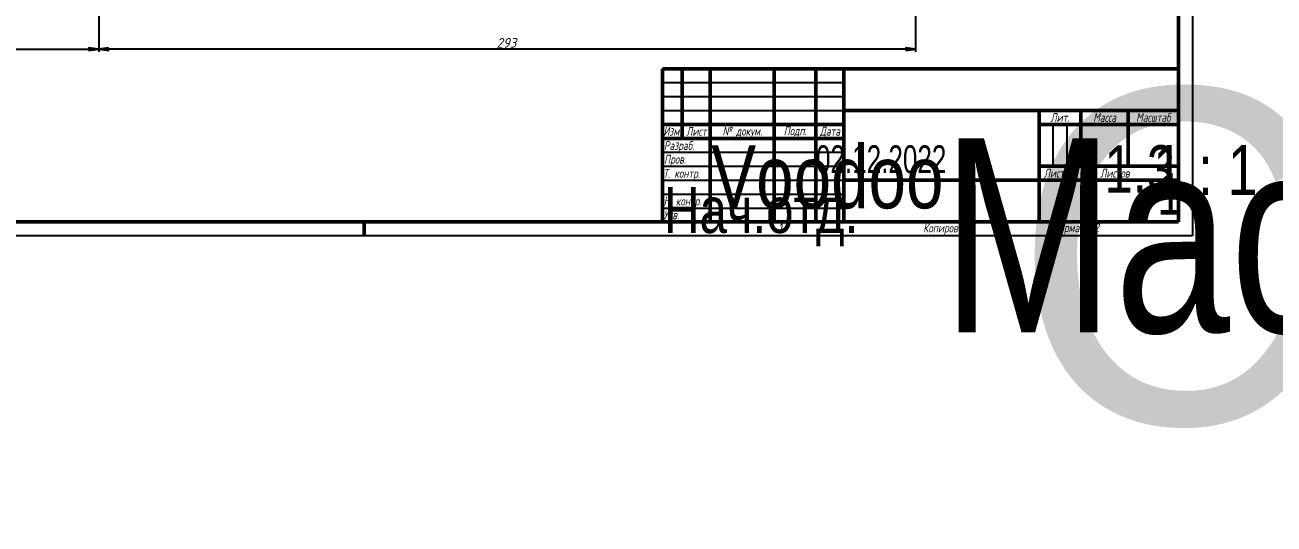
# Model space of a CAD drawing. Header units: millimetres. Extents: x -1176 to 3159, y -103 to 499.
# Drawn here: x 175.3 to 623.3, y -103.4 to 75.7 of the extents above; entities that cross this region are included whole.
import ezdxf
from ezdxf.enums import TextEntityAlignment as Align

# ---------------------------------------------------------------- set-up
doc = ezdxf.new("R2018")
doc.units = ezdxf.units.MM
for name, color, linetype, lineweight in [('Заголовок (ГОСТ)', 7, 'Continuous', 50), ('Кромка (ГОСТ)', 7, 'Continuous', 50), ('Размер (ГОСТ)', 7, 'Continuous', 25)]:
    doc.layers.add(name, color=color, linetype=linetype, lineweight=lineweight)
doc.styles.get("Standard").update_dxf_attribs({"font": 'GOST Common Italic.ttf'})
doc.styles.add('Альтернативный текст (ГОСТ)', font='', dxfattribs={"width": 0.8})
doc.styles.add('Обычный текст (ГОСТ)', font='GOST Common Italic.ttf')
doc.styles.get('Альтернативный текст (ГОСТ)').set_extended_font_data('Arial', italic=True)
doc.dimstyles.new('Обычный (ГОСТ)', dxfattribs={"dimtxt": 3.5, "dimasz": 3.5, "dimexe": 1, "dimexo": 0, "dimgap": 0.5, "dimtad": 1, "dimrnd": 1e-08, "dimtxsty": 'Обычный текст (ГОСТ)', "dimblk": 'Filled-1', "dimcen": 0.09, "dimdle": 15, "dimclrd": 256, "dimclre": 256, "dimclrt": 256, "dimazin": 2, "dimtfac": 0.714286, "dimtdec": 3, "dimtmove": 0, "dimatfit": 3, "dimfxl": 1, "dimtolj": 1, "dimlwd": 25, "dimlwe": 25, "dimarcsym": 0})

# ---------------------------------------------------------------- blocks, each defined once
blk = doc.blocks.new('Основные надписи ГОСТ - Форма 1')
at = {"layer": 'Заголовок (ГОСТ)'}
for p, q in [((0, 55), (185, 55)), ((0, 0), (0, 55)), ((0, 0), (0, 55)), ((7, 55), (7, 30)), ((17, 55), (17, 0)), ((40, 55), (40, 0)), ((55, 55), (55, 0)), ((65, 55), (65, 0)), ((185, 0), (185, 55)), ((65, 40), (185, 40)), ((135, 40), (135, 0)), ((150, 40), (150, 20)), ((167, 40), (167, 20)), ((0, 35), (65, 35)), ((135, 35), (185, 35)), ((0, 30), (65, 30)), ((135, 20), (185, 20)), ((155, 20), (155, 15)), ((65, 15), (185, 15)), ((185, 0), (0, 0))]:
    blk.add_line(p, q, dxfattribs=at)
at = {"layer": 'Заголовок (ГОСТ)', "linetype": 'Continuous', "lineweight": 25}
for p, q in [((0, 50), (65, 50)), ((0, 45), (65, 45)), ((0, 40), (65, 40)), ((140, 35), (140, 20)), ((145, 35), (145, 20)), ((0, 25), (65, 25)), ((0, 20), (65, 20)), ((0, 15), (65, 15)), ((0, 10), (65, 10)), ((0, 5), (65, 5))]:
    blk.add_line(p, q, dxfattribs=at)
at = {"layer": 'Заголовок (ГОСТ)', "char_height": 3.17, "style": 'Альтернативный текст (ГОСТ)'}
for s, insert, width, attachment_point in [('\\fGOST Common|b0|i1;\\H3.1700;Лит.', (142.52, 37.49), 14.9766, 5), ('\\fGOST Common|b0|i1;\\H3.1700;Масса', (158.55, 37.51), 16.9878, 5), ('\\fGOST Common|b0|i1;\\H3.1700;Масштаб', (176.02, 37.53), 17.8316, 5), ('\\fGOST Common|b0|i1;\\H3.1700;Изм.', (3.5, 32.56), 6.9635, 5), ('\\fGOST Common|b0|i1;\\H3.1700;Лист', (12.1, 32.5), 10.0029, 5), ('\\A0;\\fGOST Common|b0|i1;\\H3.1700;№ докум.', (28.58, 32.16), 22.9069, 5), ('\\fGOST Common|b0|i1;\\H3.1700;Подп.', (47.56, 32.45), 14.879, 5), ('\\fGOST Common|b0|i1;\\H3.1700;Дата', (60.02, 32.24), 9.9614, 5), ('\\fGOST Common|b0|i1;\\H3.1700;Разраб.', (0.47, 27), 16.9971, 4), ('\\fGOST Common|b0|i1;\\H3.1700;Пров.', (0.56, 22.08), 17.0192, 4), ('\\A0;\\fGOST Common|b0|i1;\\H3.1700;Т. контр.', (0.23, 17.01), 16.9554, 4), ('\\fGOST Common|b0|i1;\\H3.1700;Лист', (140.37, 17.5), 10.5071, 5), ('\\fGOST Common|b0|i1;\\H3.1700;Листов', (162.21, 17.5), 14.3668, 5), ('\\A1;', (150.6, 17.54), 8.8313, 5), ('\\fGOST Common|b0|i1;\\H3.1700;Н. контр.', (0.36, 7.05), 16.9999, 4), ('\\fGOST Common|b0|i1;\\H3.1700;Утв.', (0.34, 2.52), 17.0083, 4), ('\\fGOST Common|b0|i1;\\H3.1700;Копировал', (93.48, -0.59), 19.7871, 1)]:
    blk.add_mtext(s, dxfattribs=dict(at, insert=insert, width=width, attachment_point=attachment_point))
at = {"layer": 'Заголовок (ГОСТ)', "lineweight": 30, "flags": 104}
for tag, height, width, p in [('Изм1', 2.89, 0.7, (3.51, 52.52)), ('Лист1', 2.89, 0.7, (12.03, 52.52)), ('Докум1', 2.89, 0.7, (28.54, 52.48)), ('Изм2', 2.89, 0.7, (3.5, 47.52)), ('Лист2', 2.89, 0.7, (12.01, 47.5)), ('Докум2', 2.89, 0.7, (28.53, 47.5)), ('Изм3', 2.89, 0.7, (3.5, 42.5)), ('Лист3', 2.89, 0.7, (12.01, 42.51)), ('Докум3', 2.89, 0.7, (28.51, 42.48)), ('Изм4', 2.89, 0.7, (3.51, 37.5)), ('Лист4', 2.89, 0.7, (12, 37.53)), ('Докум4', 2.89, 0.7, (28.51, 37.52)), ('НАИМЕНОВАНИЕ', 5, 0.8, (100.03, 29.98)), ('Литера', 3.5, 0.8, (137.52, 27.25)), ('Литера2', 3.5, 0.8, (142.51, 27.22)), ('Литера3', 3.5, 0.8, (147.52, 27.21)), ('Масса', 3.5, 0.8, (158.47, 27.53)), ('Масштаб', 3.5, 0.8, (176, 27.6)), ('Тип_документа', 3.17, 0.8, (100.08, 17.56)), ('Листов', 3.17, 0.8, (177.46, 17.58)), ('Материал_Класс', 3.5, 0.9, (99.98, 7.54))]:
    blk.add_attdef(tag, text='', height=height, dxfattribs=dict(at, width=width)).set_placement(p, align=Align.MIDDLE_CENTER)
for tag, height, width, p in [('Подп1', 2.89, 0.7, (40.01, 52.51)), ('Дата1', 2, 0.7, (55.01, 52.51)), ('Подп2', 2.89, 0.7, (40.01, 47.5)), ('Дата2', 2, 0.7, (55.01, 47.49)), ('Подп3', 2.89, 0.7, (40.01, 42.51)), ('Дата3', 2, 0.7, (55.02, 42.52)), ('Подп4', 2.89, 0.7, (40.01, 37.51)), ('Дата4', 2, 0.7, (55.02, 37.51)), ('АВТОР', 3.17, 0.8, (17.41, 27.49)), ('Разработал_Подп.', 2.89, 0.7, (40.05, 27.51)), ('ДАТА_СОЗДАНИЯ', 2, 0.7, (55.01, 27.51)), ('ПРОВЕРИЛ', 3.17, 0.8, (17.41, 22.53)), ('Проверил_Подп.', 2.89, 0.7, (40.05, 22.52)), ('ДАТА_ПРОВЕРКИ', 2, 0.7, (55.02, 22.51)), ('ТЕХНОЛОГ', 3.17, 0.8, (17.33, 17.54)), ('Технолог_Подп.', 2.89, 0.7, (40.05, 17.51)), ('Технолог_Дата', 2, 0.7, (55.01, 17.5)), ('НАЧ._ОТДЕЛА', 3.17, 0.8, (17.46, 12.45)), ('Руководитель_Подп.', 2.89, 0.7, (40.01, 12.5)), ('Руководитель_Дата', 2, 0.7, (55.01, 12.51)), ('Должность_руководителя', 3.17, 0.8, (0.52, 12.51)), ('НОРМОКОНТРОЛЬ', 3.17, 0.8, (17.37, 7.48)), ('Нормоконтроль_Подп.', 2.89, 0.7, (40.05, 7.52)), ('ДАТА_НОРМОКОНТРОЛЯ', 2, 0.7, (55.02, 7.51)), ('УТВЕРДИЛ', 3.17, 0.8, (17.4, 2.51)), ('Утвердил_Подп.', 2.89, 0.7, (40.05, 2.51)), ('ДАТА_УТВЕРЖДЕНИЯ', 2, 0.7, (55.01, 2.5))]:
    blk.add_attdef(tag, text='', height=height, dxfattribs=dict(at, width=width)).set_placement(p, align=Align.MIDDLE_LEFT)
for tag, height, p in [('ОБОЗНАЧЕНИЕ', 5, (125.33, 47.56)), ('ОРГАНИЗАЦИЯ', 3.5, (160.02, 7.6))]:
    blk.add_attdef(tag, text='', height=height, dxfattribs=at).set_placement(p, align=Align.MIDDLE_CENTER)
at = {"layer": 'Заголовок (ГОСТ)', "lineweight": 30, "width": 0.9, "flags": 104}
for tag, p in [('Материал_Наим.', (133.71, 9.75)), ('Материал_ГОСТ', (134.04, 4.06))]:
    blk.add_attdef(tag, text='', height=3.5, dxfattribs=at).set_placement(p, align=Align.MIDDLE_RIGHT)
blk = doc.blocks.new('Рамки ГОСТ_ граница 420x594')
at = {"layer": 'Кромка (ГОСТ)', "lineweight": 25}
for p, q in [((594, 420), (594, 0)), ((594, 0), (0, 0))]:
    blk.add_line(p, q, dxfattribs=at)
at = {"layer": 'Кромка (ГОСТ)'}
for p, q in [((589, 5), (589, 415)), ((20, 5), (589, 5)), ((297, 5), (297, 0))]:
    blk.add_line(p, q, dxfattribs=at)
at = {"layer": 'Кромка (ГОСТ)', "attachment_point": 1, "style": 'Альтернативный текст (ГОСТ)'}
for s, insert, char_height in [('\\A1;\\fArial|b0|i1;\\H3.5000;1', (445.5, 4.5), 3.5), ('\\A1;\\fGOST Common|b0|i1;\\H3.1700;Формат A2', (544, 4.5), 3.17)]:
    blk.add_mtext(s, dxfattribs=dict(at, insert=insert, char_height=char_height))
blk = doc.blocks.new('Filled-1')
at = {"color": 0}
for p, q in [((0, 0), (-1, 0.14)), ((-1, 0.14), (-1, -0.14)), ((-1, 0), (0, 0)), ((-1, -0.14), (0, 0))]:
    blk.add_line(p, q, dxfattribs=at)
at = {"color": 0, "flags": 128}
blk.add_lwpolyline([(-1, -0.14), (0, 0), (-1, 0.14), (-1, -0.14)], dxfattribs=at)
at = {"color": 0}
blk.add_solid([(-1, -0.14), (0, 0), (-1, 0.14), (-1, -0.14)], dxfattribs=at)
blk = doc.blocks.new('*D17')
at = {"layer": 'Defpoints', "color": 0, "linetype": 'Continuous', "transparency": 16777216}
for p in [(111.72, 112.02), (201.72, 112.02), (201.72, 67.02)]:
    blk.add_point(p, dxfattribs=at)
at = {"layer": 'Размер (ГОСТ)', "linetype": 'Continuous', "lineweight": 25, "transparency": 16777216}
for p, q in [((111.72, 112.02), (111.72, 66.02)), ((201.72, 112.02), (201.72, 66.02)), ((115.22, 67.02), (198.22, 67.02))]:
    blk.add_line(p, q, dxfattribs=at)
at = {"layer": 'Размер (ГОСТ)', "linetype": 'Continuous', "lineweight": 25, "transparency": 16777216, "xscale": 3.5, "yscale": 3.5, "zscale": 3.5, "rotation": 180}
blk.add_blockref('Filled-1', (111.72, 67.02), dxfattribs=at)
at = {"layer": 'Размер (ГОСТ)', "linetype": 'Continuous', "lineweight": 25, "transparency": 16777216, "xscale": 3.5, "yscale": 3.5, "zscale": 3.5}
blk.add_blockref('Filled-1', (201.72, 67.02), dxfattribs=at)
at = {"layer": 'Размер (ГОСТ)', "linetype": 'Continuous', "lineweight": 25, "transparency": 16777216, "insert": (154.45, 71.02), "char_height": 3.5, "attachment_point": 1, "style": 'Обычный текст (ГОСТ)'}
blk.add_mtext('\\A1;90', dxfattribs=at)
blk = doc.blocks.new('*D27')
at = {"layer": 'Defpoints', "color": 0, "linetype": 'Continuous', "transparency": 16777216}
for p in [(494.72, 168.02), (201.72, 112.02), (201.72, 67.02)]:
    blk.add_point(p, dxfattribs=at)
at = {"layer": 'Размер (ГОСТ)', "linetype": 'Continuous', "lineweight": 25, "transparency": 16777216}
for p, q in [((494.72, 168.02), (494.72, 66.02)), ((201.72, 112.02), (201.72, 66.02)), ((491.22, 67.02), (205.22, 67.02))]:
    blk.add_line(p, q, dxfattribs=at)
at = {"layer": 'Размер (ГОСТ)', "linetype": 'Continuous', "lineweight": 25, "transparency": 16777216, "xscale": 3.5, "yscale": 3.5, "zscale": 3.5, "rotation": 180}
blk.add_blockref('Filled-1', (201.72, 67.02), dxfattribs=at)
at = {"layer": 'Размер (ГОСТ)', "linetype": 'Continuous', "lineweight": 25, "transparency": 16777216, "xscale": 3.5, "yscale": 3.5, "zscale": 3.5}
blk.add_blockref('Filled-1', (494.72, 67.02), dxfattribs=at)
at = {"layer": 'Размер (ГОСТ)', "linetype": 'Continuous', "lineweight": 25, "transparency": 16777216, "insert": (344.44, 71.02), "char_height": 3.5, "attachment_point": 1, "style": 'Обычный текст (ГОСТ)'}
blk.add_mtext('\\A1;293', dxfattribs=at)

msp = doc.modelspace()

# ---------------------------------------------------------------- block references
msp.add_blockref('Рамки ГОСТ_ граница 420x594', (0, 0))
ref = msp.add_blockref('Основные надписи ГОСТ - Форма 1', (404, 5))
lines = msp.add_mtext('\\W0.8000;Нач.отд.', dxfattribs={"layer": 'Заголовок (ГОСТ)', "insert": (404.522, 17.514), "char_height": 16.47596, "attachment_point": 1})
ref.add_attrib('Должность_руководителя', '', (404.522, 17.514), dxfattribs={"flags": 104}).embed_mtext(lines)
lines = msp.add_mtext('\\W0.8000;Voodoo', dxfattribs={"layer": 'Заголовок (ГОСТ)', "insert": (421.411, 32.488), "char_height": 22.59262, "attachment_point": 1})
ref.add_attrib('АВТОР', '', (421.411, 32.488), dxfattribs={"flags": 104}).embed_mtext(lines)
lines = msp.add_mtext('\\W0.8000;', dxfattribs={"layer": 'Заголовок (ГОСТ)', "insert": (421.408, 27.526), "char_height": 22.5517, "attachment_point": 1})
ref.add_attrib('ПРОВЕРИЛ', '', (421.408, 27.526), dxfattribs={"flags": 104}).embed_mtext(lines)
lines = msp.add_mtext('\\W0.8000;', dxfattribs={"layer": 'Заголовок (ГОСТ)', "insert": (421.334, 22.543), "char_height": 22.671, "attachment_point": 1})
ref.add_attrib('ТЕХНОЛОГ', '', (421.334, 22.543), dxfattribs={"flags": 104}).embed_mtext(lines)
lines = msp.add_mtext('\\W0.8000;', dxfattribs={"layer": 'Заголовок (ГОСТ)', "insert": (421.462, 17.446), "char_height": 22.555, "attachment_point": 1})
ref.add_attrib('НАЧ._ОТДЕЛА', '', (421.462, 17.446), dxfattribs={"flags": 104}).embed_mtext(lines)
lines = msp.add_mtext('\\W0.8000;', dxfattribs={"layer": 'Заголовок (ГОСТ)', "insert": (421.375, 12.481), "char_height": 22.669, "attachment_point": 1})
ref.add_attrib('НОРМОКОНТРОЛЬ', '', (421.375, 12.481), dxfattribs={"flags": 104}).embed_mtext(lines)
lines = msp.add_mtext('\\W0.8000;', dxfattribs={"layer": 'Заголовок (ГОСТ)', "insert": (421.401, 7.507), "char_height": 22.613, "attachment_point": 1})
ref.add_attrib('УТВЕРДИЛ', '', (421.401, 7.507), dxfattribs={"flags": 104}).embed_mtext(lines)
lines = msp.add_mtext('СБ_Инфотабло - монтажная схема ', dxfattribs={"layer": 'Заголовок (ГОСТ)', "insert": (529.326, 52.559), "char_height": 119.84296, "attachment_point": 1})
ref.add_attrib('ОБОЗНАЧЕНИЕ', '', (529.326, 52.559), dxfattribs={"flags": 104}).embed_mtext(lines)
lines = msp.add_mtext('\\W0.8000;Масштаб 1:1', dxfattribs={"layer": 'Заголовок (ГОСТ)', "insert": (504.031, 34.975), "char_height": 69.60928, "attachment_point": 1})
ref.add_attrib('НАИМЕНОВАНИЕ', '', (504.031, 34.975), dxfattribs={"flags": 104}).embed_mtext(lines)
lines = msp.add_mtext('\\W0.8000;', dxfattribs={"layer": 'Заголовок (ГОСТ)', "insert": (504.078, 22.558), "char_height": 69.7033, "attachment_point": 1})
ref.add_attrib('Тип_документа', '', (504.078, 22.558), dxfattribs={"flags": 104}).embed_mtext(lines)
lines = msp.add_mtext('\\W0.9000;', dxfattribs={"layer": 'Заголовок (ГОСТ)', "insert": (503.984, 12.54), "char_height": 67.2576, "attachment_point": 1})
ref.add_attrib('Материал_Класс', '', (503.984, 12.54), dxfattribs={"flags": 104}).embed_mtext(lines)
lines = msp.add_mtext('\\W0.9000;', dxfattribs={"layer": 'Заголовок (ГОСТ)', "insert": (537.707, 14.751), "char_height": 66.9754, "attachment_point": 1})
ref.add_attrib('Материал_Наим.', '', (537.707, 14.751), dxfattribs={"flags": 104}).embed_mtext(lines)
lines = msp.add_mtext('\\W0.9000;', dxfattribs={"layer": 'Заголовок (ГОСТ)', "insert": (538.04, 9.057), "char_height": 66.7532, "attachment_point": 1})
ref.add_attrib('Материал_ГОСТ', '', (538.04, 9.057), dxfattribs={"flags": 104}).embed_mtext(lines)
lines = msp.add_mtext('\\W0.8000;', dxfattribs={"layer": 'Заголовок (ГОСТ)', "insert": (541.52, 32.251), "char_height": 5.0288, "attachment_point": 1})
ref.add_attrib('Литера', '', (541.52, 32.251), dxfattribs={"flags": 104}).embed_mtext(lines)
lines = msp.add_mtext('\\W0.8000;', dxfattribs={"layer": 'Заголовок (ГОСТ)', "insert": (546.512, 32.221), "char_height": 5.0288, "attachment_point": 1})
ref.add_attrib('Литера2', '', (546.512, 32.221), dxfattribs={"flags": 104}).embed_mtext(lines)
lines = msp.add_mtext('\\W0.8000;', dxfattribs={"layer": 'Заголовок (ГОСТ)', "insert": (551.518, 32.211), "char_height": 5.017, "attachment_point": 1})
ref.add_attrib('Литера3', '', (551.518, 32.211), dxfattribs={"flags": 104}).embed_mtext(lines)
lines = msp.add_mtext('\\W0.8000;1,3', dxfattribs={"layer": 'Заголовок (ГОСТ)', "insert": (562.469, 32.533), "char_height": 17.04355, "attachment_point": 1})
ref.add_attrib('Масса', '', (562.469, 32.533), dxfattribs={"flags": 104}).embed_mtext(lines)
lines = msp.add_mtext('\\W0.8000;1 : 1', dxfattribs={"layer": 'Заголовок (ГОСТ)', "insert": (579.997, 32.603), "char_height": 17.94756, "attachment_point": 1})
ref.add_attrib('Масштаб', '', (579.997, 32.603), dxfattribs={"flags": 104}).embed_mtext(lines)
lines = msp.add_mtext('\\W0.8000;1', dxfattribs={"layer": 'Заголовок (ГОСТ)', "insert": (581.459, 22.579), "char_height": 14.9653, "attachment_point": 1})
ref.add_attrib('Листов', '', (581.459, 22.579), dxfattribs={"flags": 104}).embed_mtext(lines)
lines = msp.add_mtext('\\W0.7000;', dxfattribs={"layer": 'Заголовок (ГОСТ)', "insert": (459.012, 57.513), "char_height": 9.9845, "attachment_point": 1})
ref.add_attrib('Дата1', '', (459.012, 57.513), dxfattribs={"flags": 104}).embed_mtext(lines)
lines = msp.add_mtext('\\W0.7000;', dxfattribs={"layer": 'Заголовок (ГОСТ)', "insert": (459.012, 52.491), "char_height": 9.9845, "attachment_point": 1})
ref.add_attrib('Дата2', '', (459.012, 52.491), dxfattribs={"flags": 104}).embed_mtext(lines)
lines = msp.add_mtext('\\W0.7000;', dxfattribs={"layer": 'Заголовок (ГОСТ)', "insert": (459.023, 47.521), "char_height": 9.9712, "attachment_point": 1})
ref.add_attrib('Дата3', '', (459.023, 47.521), dxfattribs={"flags": 104}).embed_mtext(lines)
lines = msp.add_mtext('\\W0.7000;', dxfattribs={"layer": 'Заголовок (ГОСТ)', "insert": (459.023, 42.509), "char_height": 9.9886, "attachment_point": 1})
ref.add_attrib('Дата4', '', (459.023, 42.509), dxfattribs={"flags": 104}).embed_mtext(lines)
lines = msp.add_mtext('\\W0.7000;02.12.2022', dxfattribs={"layer": 'Заголовок (ГОСТ)', "insert": (459.009, 32.511), "char_height": 9.98041, "attachment_point": 1})
ref.add_attrib('ДАТА_СОЗДАНИЯ', '', (459.009, 32.511), dxfattribs={"flags": 104}).embed_mtext(lines)
lines = msp.add_mtext('\\W0.7000;', dxfattribs={"layer": 'Заголовок (ГОСТ)', "insert": (459.022, 27.51), "char_height": 9.9577, "attachment_point": 1})
ref.add_attrib('ДАТА_ПРОВЕРКИ', '', (459.022, 27.51), dxfattribs={"flags": 104}).embed_mtext(lines)
lines = msp.add_mtext('\\W0.7000;', dxfattribs={"layer": 'Заголовок (ГОСТ)', "insert": (459.015, 22.503), "char_height": 9.9863, "attachment_point": 1})
ref.add_attrib('Технолог_Дата', '', (459.015, 22.503), dxfattribs={"flags": 104}).embed_mtext(lines)
lines = msp.add_mtext('\\W0.7000;', dxfattribs={"layer": 'Заголовок (ГОСТ)', "insert": (459.01, 17.509), "char_height": 9.9902, "attachment_point": 1})
ref.add_attrib('Руководитель_Дата', '', (459.01, 17.509), dxfattribs={"flags": 104}).embed_mtext(lines)
lines = msp.add_mtext('\\W0.7000;', dxfattribs={"layer": 'Заголовок (ГОСТ)', "insert": (459.024, 12.511), "char_height": 9.9825, "attachment_point": 1})
ref.add_attrib('ДАТА_НОРМОКОНТРОЛЯ', '', (459.024, 12.511), dxfattribs={"flags": 104}).embed_mtext(lines)
lines = msp.add_mtext('\\W0.7000;', dxfattribs={"layer": 'Заголовок (ГОСТ)', "insert": (459.009, 7.498), "char_height": 9.9968, "attachment_point": 1})
ref.add_attrib('ДАТА_УТВЕРЖДЕНИЯ', '', (459.009, 7.498), dxfattribs={"flags": 104}).embed_mtext(lines)
lines = msp.add_mtext('\\W0.7000;', dxfattribs={"layer": 'Заголовок (ГОСТ)', "insert": (444.014, 57.512), "char_height": 14.92, "attachment_point": 1})
ref.add_attrib('Подп1', '', (444.014, 57.512), dxfattribs={"flags": 104}).embed_mtext(lines)
lines = msp.add_mtext('\\W0.7000;', dxfattribs={"layer": 'Заголовок (ГОСТ)', "insert": (444.014, 52.503), "char_height": 14.9856, "attachment_point": 1})
ref.add_attrib('Подп2', '', (444.014, 52.503), dxfattribs={"flags": 104}).embed_mtext(lines)
lines = msp.add_mtext('\\W0.7000;', dxfattribs={"layer": 'Заголовок (ГОСТ)', "insert": (444.014, 47.515), "char_height": 14.9856, "attachment_point": 1})
ref.add_attrib('Подп3', '', (444.014, 47.515), dxfattribs={"flags": 104}).embed_mtext(lines)
lines = msp.add_mtext('\\W0.7000;', dxfattribs={"layer": 'Заголовок (ГОСТ)', "insert": (444.014, 42.506), "char_height": 14.9659, "attachment_point": 1})
ref.add_attrib('Подп4', '', (444.014, 42.506), dxfattribs={"flags": 104}).embed_mtext(lines)
lines = msp.add_mtext('\\W0.7000;', dxfattribs={"layer": 'Заголовок (ГОСТ)', "insert": (444.045, 32.514), "char_height": 14.9596, "attachment_point": 1})
ref.add_attrib('Разработал_Подп.', '', (444.045, 32.514), dxfattribs={"flags": 104}).embed_mtext(lines)
lines = msp.add_mtext('\\W0.7000;', dxfattribs={"layer": 'Заголовок (ГОСТ)', "insert": (444.045, 27.525), "char_height": 14.9397, "attachment_point": 1})
ref.add_attrib('Проверил_Подп.', '', (444.045, 27.525), dxfattribs={"flags": 104}).embed_mtext(lines)
lines = msp.add_mtext('\\W0.7000;', dxfattribs={"layer": 'Заголовок (ГОСТ)', "insert": (444.045, 22.515), "char_height": 14.9397, "attachment_point": 1})
ref.add_attrib('Технолог_Подп.', '', (444.045, 22.515), dxfattribs={"flags": 104}).embed_mtext(lines)
lines = msp.add_mtext('\\W0.7000;', dxfattribs={"layer": 'Заголовок (ГОСТ)', "insert": (444.005, 17.505), "char_height": 14.9795, "attachment_point": 1})
ref.add_attrib('Руководитель_Подп.', '', (444.005, 17.505), dxfattribs={"flags": 104}).embed_mtext(lines)
lines = msp.add_mtext('\\W0.7000;', dxfattribs={"layer": 'Заголовок (ГОСТ)', "insert": (444.045, 12.515), "char_height": 14.9397, "attachment_point": 1})
ref.add_attrib('Нормоконтроль_Подп.', '', (444.045, 12.515), dxfattribs={"flags": 104}).embed_mtext(lines)
lines = msp.add_mtext('\\W0.7000;', dxfattribs={"layer": 'Заголовок (ГОСТ)', "insert": (444.045, 7.505), "char_height": 14.9596, "attachment_point": 1})
ref.add_attrib('Утвердил_Подп.', '', (444.045, 7.505), dxfattribs={"flags": 104}).embed_mtext(lines)
lines = msp.add_mtext('\\W0.7000;', dxfattribs={"layer": 'Заголовок (ГОСТ)', "insert": (432.542, 57.483), "char_height": 22.947, "attachment_point": 1})
ref.add_attrib('Докум1', '', (432.542, 57.483), dxfattribs={"flags": 104}).embed_mtext(lines)
lines = msp.add_mtext('\\W0.7000;', dxfattribs={"layer": 'Заголовок (ГОСТ)', "insert": (432.526, 52.497), "char_height": 22.9782, "attachment_point": 1})
ref.add_attrib('Докум2', '', (432.526, 52.497), dxfattribs={"flags": 104}).embed_mtext(lines)
lines = msp.add_mtext('\\W0.7000;', dxfattribs={"layer": 'Заголовок (ГОСТ)', "insert": (432.51, 47.479), "char_height": 22.947, "attachment_point": 1})
ref.add_attrib('Докум3', '', (432.51, 47.479), dxfattribs={"flags": 104}).embed_mtext(lines)
lines = msp.add_mtext('\\W0.7000;', dxfattribs={"layer": 'Заголовок (ГОСТ)', "insert": (432.515, 42.52), "char_height": 22.9741, "attachment_point": 1})
ref.add_attrib('Докум4', '', (432.515, 42.52), dxfattribs={"flags": 104}).embed_mtext(lines)
lines = msp.add_mtext('\\W0.7000;', dxfattribs={"layer": 'Заголовок (ГОСТ)', "insert": (416.031, 57.516), "char_height": 9.9931, "attachment_point": 1})
ref.add_attrib('Лист1', '', (416.031, 57.516), dxfattribs={"flags": 104}).embed_mtext(lines)
lines = msp.add_mtext('\\W0.7000;', dxfattribs={"layer": 'Заголовок (ГОСТ)', "insert": (416.012, 52.504), "char_height": 9.9781, "attachment_point": 1})
ref.add_attrib('Лист2', '', (416.012, 52.504), dxfattribs={"flags": 104}).embed_mtext(lines)
lines = msp.add_mtext('\\W0.7000;', dxfattribs={"layer": 'Заголовок (ГОСТ)', "insert": (416.012, 47.508), "char_height": 9.9781, "attachment_point": 1})
ref.add_attrib('Лист3', '', (416.012, 47.508), dxfattribs={"flags": 104}).embed_mtext(lines)
lines = msp.add_mtext('\\W0.7000;', dxfattribs={"layer": 'Заголовок (ГОСТ)', "insert": (416.004, 42.526), "char_height": 9.9936, "attachment_point": 1})
ref.add_attrib('Лист4', '', (416.004, 42.526), dxfattribs={"flags": 104}).embed_mtext(lines)
lines = msp.add_mtext('\\W0.7000;', dxfattribs={"layer": 'Заголовок (ГОСТ)', "insert": (407.513, 57.516), "char_height": 7.004, "attachment_point": 1})
ref.add_attrib('Изм1', '', (407.513, 57.516), dxfattribs={"flags": 104}).embed_mtext(lines)
lines = msp.add_mtext('\\W0.7000;', dxfattribs={"layer": 'Заголовок (ГОСТ)', "insert": (407.504, 52.521), "char_height": 6.9877, "attachment_point": 1})
ref.add_attrib('Изм2', '', (407.504, 52.521), dxfattribs={"flags": 104}).embed_mtext(lines)
lines = msp.add_mtext('\\W0.7000;', dxfattribs={"layer": 'Заголовок (ГОСТ)', "insert": (407.504, 47.5), "char_height": 7.0203, "attachment_point": 1})
ref.add_attrib('Изм3', '', (407.504, 47.5), dxfattribs={"flags": 104}).embed_mtext(lines)
lines = msp.add_mtext('\\W0.7000;', dxfattribs={"layer": 'Заголовок (ГОСТ)', "insert": (407.513, 42.504), "char_height": 7.004, "attachment_point": 1})
ref.add_attrib('Изм4', '', (407.513, 42.504), dxfattribs={"flags": 104}).embed_mtext(lines)

# ---------------------------------------------------------------- dimensions: what is measured, and where the dimension line sits
at = {"layer": 'Размер (ГОСТ)', "linetype": 'Continuous', "lineweight": 25}
dim = msp.add_linear_dim(base=(201.717, 67.024), p1=(494.717, 168.024), p2=(201.717, 112.024), angle=180, dimstyle='Обычный (ГОСТ)', override={"dimgap": 0.5, "dimdec": 2, "dimtol": 0, "dimlim": 0, "dimtp": 0, "dimtm": 0, "dimtdec": 3, "dimtofl": 0, "dimatfit": 1}, dxfattribs=at)
dim.commit()
dim.dimension.update_dxf_attribs({"geometry": '*D27', "text_midpoint": (348.217, 67.024), "dimtype": 160})
dim = msp.add_linear_dim(base=(201.717, 67.024), p1=(111.717, 112.024), p2=(201.717, 112.024), dimstyle='Обычный (ГОСТ)', override={"dimgap": 0.5, "dimdec": 2, "dimtol": 0, "dimlim": 0, "dimtp": 0, "dimtm": 0, "dimtdec": 3, "dimtofl": 0, "dimatfit": 1}, dxfattribs=at)
dim.commit()
dim.dimension.update_dxf_attribs({"geometry": '*D17', "text_midpoint": (156.717, 67.024), "dimtype": 160})

doc.saveas('drawing.dxf')
